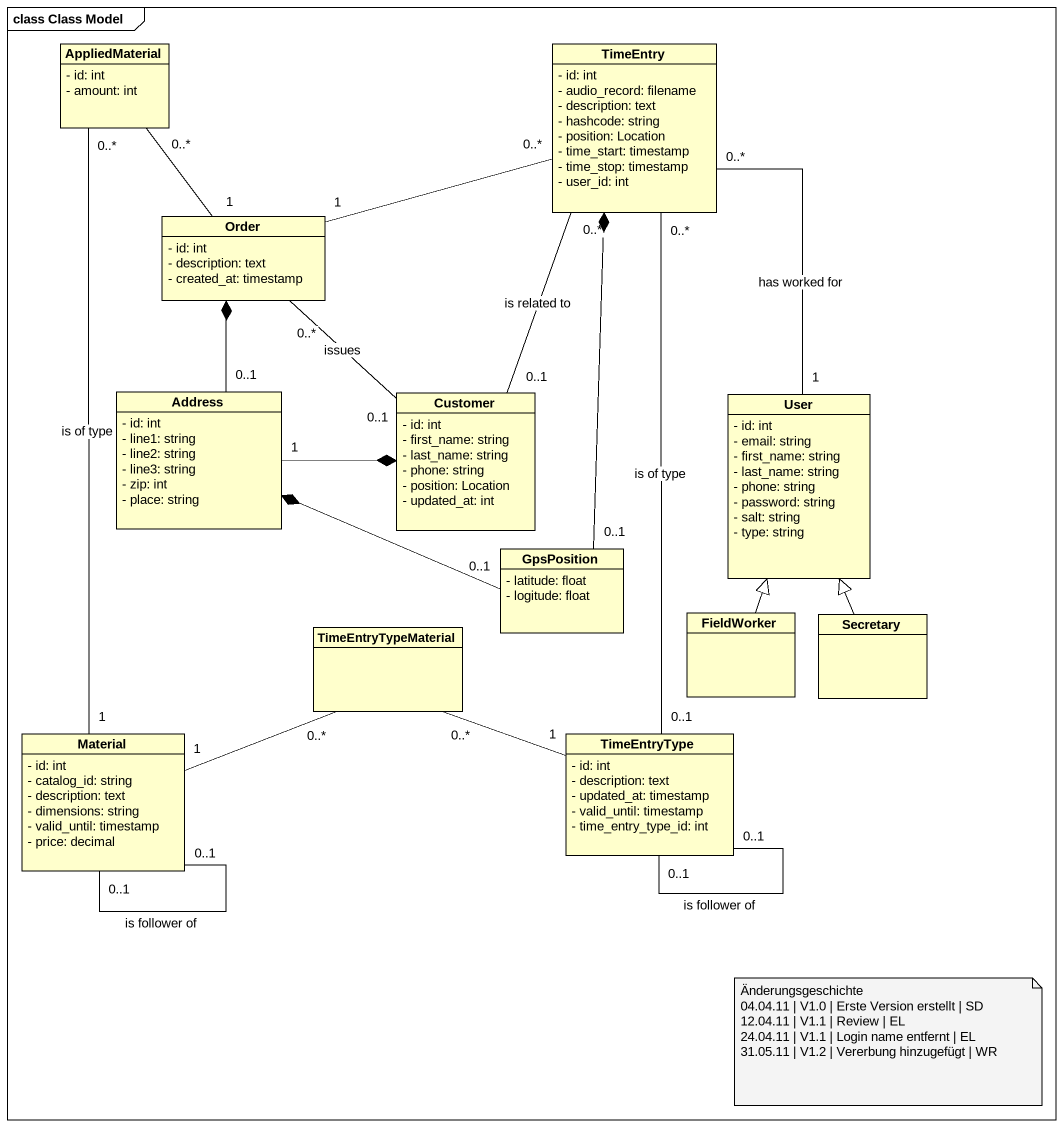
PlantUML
@startuml
mainframe class Class Model
hide circle
hide empty members
skinparam classAttributeIconSize 0
class AppliedMaterial {
  - id: int
  - amount: int
}
class TimeEntry {
  - id: int
  - audio_record: filename
  - description: text
  - hashcode: string
  - position: Location
  - time_start: timestamp
  - time_stop: timestamp
  - user_id: int
}
class Order {
  - id: int
  - description: text
  - created_at: timestamp
}
class Address {
  - id: int
  - line1: string
  - line2: string
  - line3: string
  - zip: int
  - place: string
}
class Customer {
  - id: int
  - first_name: string
  - last_name: string
  - phone: string
  - position: Location
  - updated_at: int
}
class User {
  - id: int
  - email: string
  - first_name: string
  - last_name: string
  - phone: string
  - password: string
  - salt: string
  - type: string
}
class GpsPosition {
  - latitude: float
  - logitude: float
}
class TimeEntryTypeMaterial
class FieldWorker
class Secretary
class Material {
  - id: int
  - catalog_id: string
  - description: text
  - dimensions: string
  - valid_until: timestamp
  - price: decimal
}
class TimeEntryType {
  - id: int
  - description: text
  - updated_at: timestamp
  - valid_until: timestamp
  - time_entry_type_id: int
}
AppliedMaterial "0..*" -- "1" Order
AppliedMaterial "0..*" -- "1" Material : is of type
Order "1" -right- "0..*" TimeEntry
Order "0..*" -- "0..1" Customer : issues
Address "0..1" -up-* Order
Address "1" -right-* Customer
Customer "0..1" -up- "0..*" TimeEntry : is related to
User "1" -up- "0..*" TimeEntry : has worked for
GpsPosition "0..1" -up-* TimeEntry
GpsPosition "0..1" -left-* Address
TimeEntryTypeMaterial "0..*" -left- "1" Material
FieldWorker -up-|> User
Secretary -up-|> User
Material "0..1" -- "0..1" Material : is follower of
TimeEntryType "0..1" -up- "0..*" TimeEntry : is of type
TimeEntryType "1" -left- "0..*" TimeEntryTypeMaterial
TimeEntryType "0..1" -- "0..1" TimeEntryType : is follower of
note as N1
  Änderungsgeschichte
  04.04.11 | V1.0 | Erste Version erstellt | SD
  12.04.11 | V1.1 | Review | EL
  24.04.11 | V1.1 | Login name entfernt | EL
  31.05.11 | V1.2 | Vererbung hinzugefügt | WR
end note
@enduml
